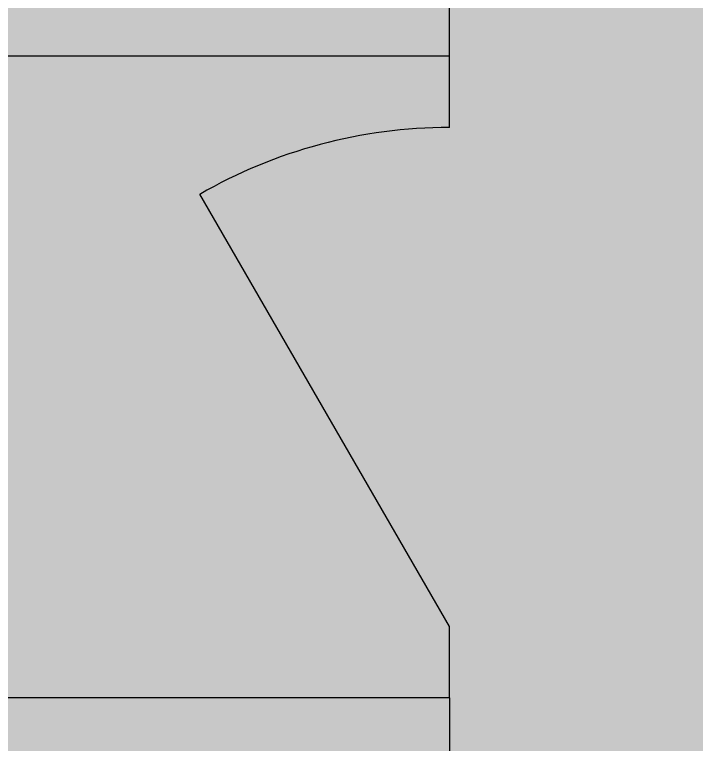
# Model space of a CAD drawing. Header units: metres. Extents: x 587 to 1372, y 780 to 1385.
# Drawn here: x 1348.135 to 1349.091, y 896.286 to 897.309 of the extents above; entities that cross this region are included whole.
import ezdxf

# ---------------------------------------------------------------- set-up
doc = ezdxf.new("R2010")
doc.units = ezdxf.units.M
doc.layers.add('A-BATHROOMS', color=64, linetype='Continuous', lineweight=30)
doc.layers.add('A-WALLS', color=1, linetype='Continuous', lineweight=25)
doc.layers.add('SP_BUILDINGS_NEW_HATCH', color=9, linetype='Continuous', lineweight=13, true_color=0x808080, transparency=0.5)

msp = doc.modelspace()

# ---------------------------------------------------------------- hatches: boundary and pattern name
at = {"layer": 'SP_BUILDINGS_NEW_HATCH', "transparency": 33554495}
h = msp.add_hatch(color=256, dxfattribs=at)
h.dxf.hatch_style = 2
h.paths.add_polyline_path([(1343.8919, 898.3009), (1356.2169, 898.3009), (1356.2169, 875.4762), (1343.8919, 875.4762)])

# ---------------------------------------------------------------- linework, layer by layer
at = {"layer": 'A-BATHROOMS'}
for p, q in [((1348.7444, 897.2509), (1348.7444, 897.3509)), ((1348.7444, 897.2509), (1347.2444, 897.2509)), ((1348.7444, 897.1509), (1348.7444, 897.2509)), ((1348.7444, 896.4509), (1348.3944, 897.0572)), ((1348.7444, 896.3509), (1348.7444, 896.4509))]:
    msp.add_line(p, q, dxfattribs=at)
msp.add_arc((1348.7444, 896.4509), 0.7, 90, 120, dxfattribs=at)
at = {"layer": 'A-WALLS'}
for q in [(1347.2444, 896.3509), (1348.7444, 896.1009)]:
    msp.add_line((1348.7444, 896.3509), q, dxfattribs=at)

doc.saveas('drawing.dxf')
